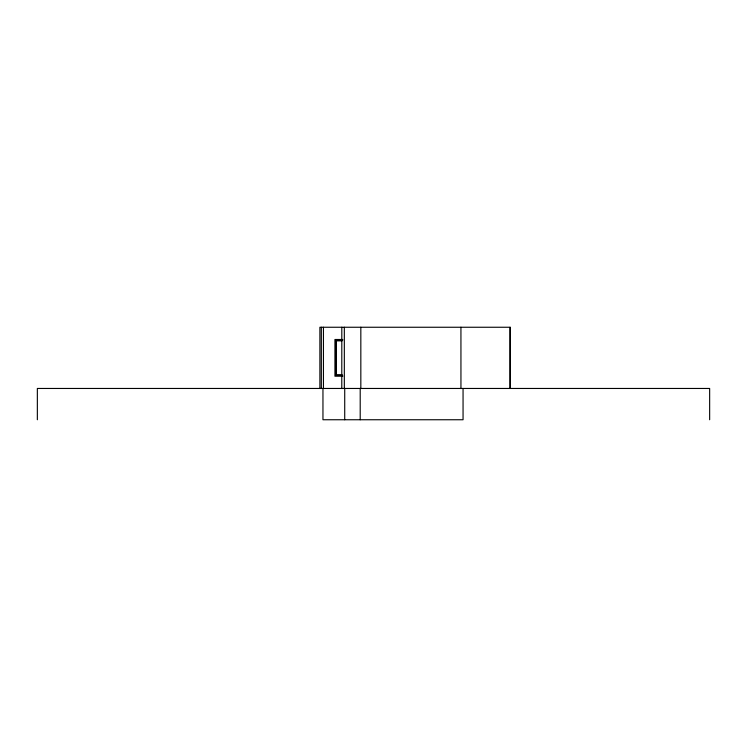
<?xml version="1.0" encoding="UTF-8"?>
<svg xmlns="http://www.w3.org/2000/svg" width="747" height="747" viewBox="0 0 747 747"><rect width="100%" height="100%" fill="white"/><g stroke="black" fill="none" stroke-linecap="round" stroke-linejoin="round"><path stroke-width="1.12" d="M510.145 327.251L510.145 388.459L510.145 327.251L319.884 327.251L319.884 388.459M342.808 339.493L334.936 339.493L334.936 376.217L342.808 376.217M342.658 340.333L335.776 340.333L335.776 375.377L342.658 375.377M342.061 340.856L336.299 340.856L336.299 374.854L342.061 374.854M709.65 419.749L709.65 388.459L37.35 388.459L37.35 419.749M463.056 388.459L463.056 419.749L322.956 419.749L322.956 388.459M460.936 327.251L460.946 388.459M360.829 327.251L360.829 388.459M360.203 388.459L360.203 419.749M344.722 388.459L344.722 419.749M344.33 327.251L344.33 388.459M341.809 327.251L341.781 388.459M323.442 327.251L323.442 388.459M321.322 327.251L321.322 388.459"/></g></svg>
